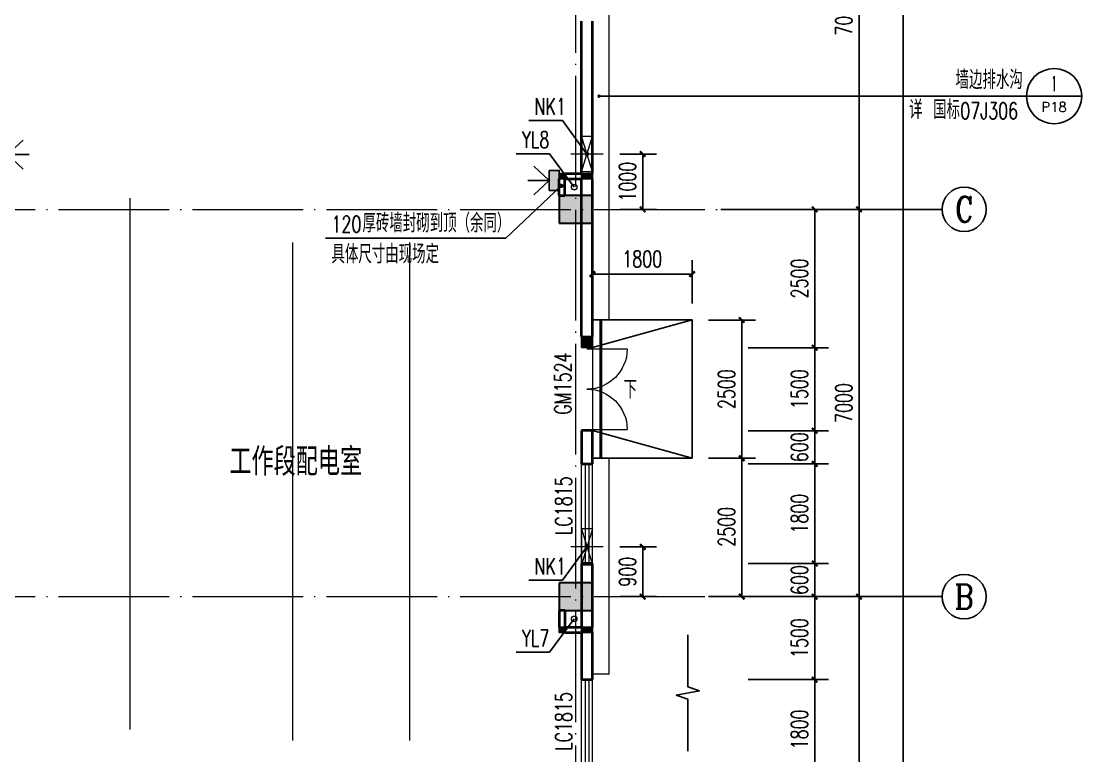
# Model space of a CAD drawing. Extents: x 238398 to 585159, y -66832 to 191977.
# Drawn here: x 403487 to 422654, y 51720 to 64996 of the extents above; entities that cross this region are included whole.
import ezdxf
from ezdxf.enums import TextEntityAlignment as Align

# ---------------------------------------------------------------- set-up
doc = ezdxf.new("R2010")
doc.units = 0
doc.header["$LTSCALE"] = 1000
doc.header["$MEASUREMENT"] = 0
doc.linetypes.add('DASH', pattern=[0.35, 0.25, -0.1])
doc.linetypes.add('DOTE', pattern=[2.42, 2, -0.2, 0.02, -0.2])
doc.layers.get('0').update_dxf_attribs({"color": 8})
doc.layers.get('Defpoints').update_dxf_attribs({"color": 8})
for name, color, linetype in [('-人员定位', 6, 'Continuous'), ('AXIS', 8, 'Continuous'), ('AXIS_TEXT', 8, 'Continuous'), ('DIM_IDEN', 8, 'Continuous'), ('DIM_LEAD', 8, 'Continuous'), ('DIM_SYMB', 8, 'Continuous'), ('GZZ', 8, 'Continuous'), ('PUB_DIM', 8, 'Continuous'), ('S_STAIR', 8, 'Continuous'), ('WINDOW_TEXT', 8, 'Continuous')]:
    doc.layers.add(name, color=color, linetype=linetype)
for name, color, linetype, lineweight in [('COLUMN', 8, 'Continuous', 30), ('DOTE', 8, 'DOTE', 13), ('PUB_HATCH', 8, 'Continuous', 5), ('PUB_TEXT', 8, 'Continuous', 20), ('WALL', 8, 'Continuous', 40), ('WINDOW', 8, 'Continuous', 18), ('暖通', 8, 'Continuous', 18), ('水', 8, 'Continuous', 18), ('设备层', 8, 'Continuous', 5)]:
    doc.layers.add(name, color=color, linetype=linetype, lineweight=lineweight)
doc.styles.add('_TCH_AXIS', font='complex.shx', dxfattribs={"bigfont": 'gbcbig.shx'})
doc.styles.add('_TCH_DIM', font='SIMPLEX', dxfattribs={"bigfont": 'GBCBIG'})
doc.styles.add('_TCH_DIM_T3', font='SIMPLEX', dxfattribs={"width": 0.705882, "bigfont": 'GBCBIG'})
doc.styles.add('_TCH_LABEL', font='geditxt.shx', dxfattribs={"bigfont": 'hztxt1.shx'})
doc.styles.add('_TCH_WINDOW', font='geditxt.shx', dxfattribs={"bigfont": 'hztxt1.shx'})
doc.styles.add('COMPLEX', font='geditxt.shx')
doc.styles.add('HZTXT', font='geditxt.shx', dxfattribs={"width": 0.8, "bigfont": 'hztxt1.shx'})
doc.dimstyles.new('_TCH_ARCH&&100', dxfattribs={"dimtxt": 297.5, "dimasz": 100, "dimexe": 250, "dimexo": 300, "dimgap": 126.25, "dimtad": 1, "dimdec": 0, "dimzin": 0, "dimdsep": 46, "dimtxsty": '_TCH_DIM_T3', "dimblk": 'ARCHTICK', "dimcen": 0.09, "dimazin": 2, "dimtfac": 1, "dimtdec": 0, "dimtix": 1, "dimtmove": 2, "dimatfit": 3, "dimfxl": 0, "dimtolj": 1, "dimtzin": 0, "dimarcsym": 0})

# ---------------------------------------------------------------- blocks, each defined once
blk = doc.blocks.new('_AXISO')
blk.add_circle((0, 0), 0.5)
at = {"layer": 'AXIS_TEXT', "style": 'COMPLEX', "width": 1.041667}
blk.add_attdef('A', text='', height=0.56, dxfattribs=at).set_placement((-0.25, -0.28), (0.25, -0.28), align=Align.FIT)
blk = doc.blocks.new('_ArchTick')
at = {"color": 0, "linetype": 'ByBlock', "const_width": 0.4}
blk.add_lwpolyline([(-0.5, -0.5), (0.5, 0.5)], dxfattribs=at)
blk = doc.blocks.new('*D536')
at = {"layer": 'AXIS', "color": 0, "lineweight": -2}
for p, q in [((416428, 91096), (419678, 91096)), ((419428, 47596), (419428, 91096)), ((416428, 47596), (419678, 47596))]:
    blk.add_line(p, q, dxfattribs=at)
at = {"layer": 'Defpoints', "color": 0}
for p in [(416128, 91096), (419428, 91096), (416128, 47596)]:
    blk.add_point(p, dxfattribs=at)
at = {"layer": 'AXIS', "color": 0, "lineweight": -2, "xscale": 100, "yscale": 100, "zscale": 100}
for p, rotation in [((419428, 91096), 90), ((419428, 47596), 270)]:
    blk.add_blockref('_ArchTick', p, dxfattribs=dict(at, rotation=rotation))
at = {"layer": 'AXIS', "color": 0, "insert": (419153, 69346), "char_height": 297.5, "attachment_point": 5, "rotation": 90, "style": '_TCH_DIM_T3'}
blk.add_mtext('\\A1;43500', dxfattribs=at)
blk = doc.blocks.new('*D537')
at = {"layer": 'AXIS', "color": 0, "lineweight": -2}
for p, q in [((416428, 54596), (418878, 54596)), ((418628, 47596), (418628, 54596)), ((416428, 47596), (418878, 47596))]:
    blk.add_line(p, q, dxfattribs=at)
at = {"layer": 'Defpoints', "color": 0}
for p in [(416128, 54596), (418628, 54596), (416128, 47596)]:
    blk.add_point(p, dxfattribs=at)
at = {"layer": 'AXIS', "color": 0, "lineweight": -2, "xscale": 100, "yscale": 100, "zscale": 100}
for p, rotation in [((418628, 54596), 90), ((418628, 47596), 270)]:
    blk.add_blockref('_ArchTick', p, dxfattribs=dict(at, rotation=rotation))
at = {"layer": 'AXIS', "color": 0, "insert": (418353, 51096), "char_height": 297.5, "attachment_point": 5, "rotation": 90, "style": '_TCH_DIM_T3'}
blk.add_mtext('\\A1;7000', dxfattribs=at)
blk = doc.blocks.new('*D538')
at = {"layer": 'AXIS', "color": 0, "lineweight": -2}
for p, q in [((416428, 61596), (418878, 61596)), ((418628, 54596), (418628, 61596)), ((416428, 54596), (418878, 54596))]:
    blk.add_line(p, q, dxfattribs=at)
at = {"layer": 'Defpoints', "color": 0}
for p in [(416128, 61596), (418628, 61596), (416128, 54596)]:
    blk.add_point(p, dxfattribs=at)
at = {"layer": 'AXIS', "color": 0, "lineweight": -2, "xscale": 100, "yscale": 100, "zscale": 100}
for p, rotation in [((418628, 61596), 90), ((418628, 54596), 270)]:
    blk.add_blockref('_ArchTick', p, dxfattribs=dict(at, rotation=rotation))
at = {"layer": 'AXIS', "color": 0, "insert": (418353, 58096), "char_height": 297.5, "attachment_point": 5, "rotation": 90, "style": '_TCH_DIM_T3'}
blk.add_mtext('\\A1;7000', dxfattribs=at)
blk = doc.blocks.new('*D539')
at = {"layer": 'AXIS', "color": 0, "lineweight": -2}
for p, q in [((416428, 68596), (418878, 68596)), ((418628, 61596), (418628, 68596)), ((416428, 61596), (418878, 61596))]:
    blk.add_line(p, q, dxfattribs=at)
at = {"layer": 'Defpoints', "color": 0}
for p in [(416128, 68596), (418628, 68596), (416128, 61596)]:
    blk.add_point(p, dxfattribs=at)
at = {"layer": 'AXIS', "color": 0, "lineweight": -2, "xscale": 100, "yscale": 100, "zscale": 100}
for p, rotation in [((418628, 68596), 90), ((418628, 61596), 270)]:
    blk.add_blockref('_ArchTick', p, dxfattribs=dict(at, rotation=rotation))
at = {"layer": 'AXIS', "color": 0, "insert": (418353, 65096), "char_height": 297.5, "attachment_point": 5, "rotation": 90, "style": '_TCH_DIM_T3'}
blk.add_mtext('\\A1;7000', dxfattribs=at)
blk = doc.blocks.new('3asdfsadfdas')
at = {"layer": '设备层'}
for p, q in [((362521, 134442), (362521, 134642)), ((363121, 134642), (363121, 134442)), ((364621, 134442), (364621, 134642)), ((365221, 134642), (365221, 134442)), ((368821, 134442), (368821, 134642)), ((369421, 134642), (369421, 134442)), ((370921, 134442), (370921, 134642)), ((371521, 134642), (371521, 134442)), ((362521, 131242), (362521, 132042)), ((363121, 132042), (363121, 131242)), ((364621, 131242), (364621, 132042)), ((365221, 132042), (365221, 131242)), ((368821, 131242), (368821, 132042)), ((369421, 132042), (369421, 131242)), ((370921, 131242), (370921, 132042)), ((371521, 132042), (371521, 131242)), ((362521, 130642), (362521, 131442)), ((362521, 131442), (363121, 131442)), ((364621, 130642), (364621, 131442)), ((364621, 131442), (365221, 131442)), ((368821, 130642), (368821, 131442)), ((368821, 131442), (369421, 131442)), ((370921, 130642), (370921, 131442)), ((370921, 131442), (371521, 131442)), ((370921, 129842), (370921, 130642)), ((370921, 130642), (371521, 130642)), ((370921, 129042), (370921, 129842)), ((370921, 129842), (371521, 129842)), ((370729, 126642), (370529, 126642)), ((371329, 126642), (370729, 126642)), ((370729, 126642), (371329, 126642)), ((370729, 126642), (371329, 126642)), ((370729, 126642), (371329, 126642)), ((370721, 125842), (370521, 125842)), ((370521, 125842), (370521, 125042)), ((370529, 125842), (370729, 125842)), ((370729, 125842), (370529, 125842)), ((371321, 125842), (370721, 125842)), ((370721, 125842), (371321, 125842)), ((370721, 125842), (371321, 125842)), ((370721, 125842), (371321, 125842)), ((371329, 125842), (370729, 125842)), ((370729, 125842), (371329, 125842)), ((371329, 125842), (370729, 125842)), ((371329, 125842), (370729, 125842)), ((370729, 125842), (371329, 125842)), ((371329, 125842), (370729, 125842)), ((370729, 125842), (371329, 125842)), ((370729, 125842), (371329, 125842)), ((370729, 125842), (371329, 125842)), ((370521, 125042), (370721, 125042)), ((370721, 125042), (370521, 125042)), ((370529, 125042), (371329, 125042)), ((371321, 125042), (370721, 125042)), ((370721, 125042), (371321, 125042)), ((371321, 125042), (370721, 125042)), ((371321, 125042), (370721, 125042)), ((370721, 125042), (371321, 125042)), ((371321, 125042), (370721, 125042)), ((370721, 125042), (371321, 125042)), ((370721, 125042), (371321, 125042)), ((370721, 125042), (371321, 125042)), ((371329, 125042), (370729, 125042)), ((370729, 125042), (371329, 125042)), ((371329, 125042), (370729, 125042)), ((370729, 125042), (371329, 125042)), ((371329, 125042), (370729, 125042)), ((371329, 125042), (370729, 125042)), ((370729, 125042), (371329, 125042))]:
    blk.add_line(p, q, dxfattribs=at)
at = {"layer": '设备层', "linetype": 'DASH', "const_width": 0.001}
for points in [[(373921, 137544), (358094, 137544)], [(361321, 136744), (358094, 136744)], [(361321, 136747), (361321, 125544)], [(363421, 136644), (362221, 136644)], [(362221, 136644), (362221, 126444)], [(363421, 136644), (363421, 126444)], [(365521, 136644), (364321, 136644)], [(364321, 136644), (364321, 126444)], [(365521, 136644), (365521, 126444)], [(369521, 136644), (366421, 136644)], [(366421, 136644), (366421, 126444)], [(369521, 136244), (369521, 136644), (369521, 126444)], [(371721, 136644), (370421, 136644)], [(370421, 136244), (370421, 136644), (370421, 123544)], [(371721, 136244), (371721, 136644), (371721, 123544)], [(373921, 136644), (372621, 136644)], [(372621, 136244), (372621, 136644), (372621, 123544)], [(363421, 126444), (362221, 126444)], [(365521, 126444), (364321, 126444)], [(369521, 126444), (366421, 126444)], [(369521, 125544), (361321, 125544)], [(369521, 125544), (369521, 122642)], [(371721, 123544), (370421, 123544)], [(371321, 122644), (369511, 122644)]]:
    blk.add_lwpolyline(points, dxfattribs=at)
at = {"layer": '设备层', "const_width": 0.001}
for points in [[(362521, 136242), (363121, 136242), (363121, 135442), (362521, 135442)], [(364621, 136242), (365221, 136242), (365221, 135442), (364621, 135442)], [(370921, 136242), (371521, 136242), (371521, 135442), (370921, 135442)], [(362521, 135442), (363121, 135442), (363121, 134642), (362521, 134642)], [(364621, 135442), (365221, 135442), (365221, 134642), (364621, 134642)], [(366721, 135442), (367321, 135442), (367321, 134642), (366721, 134642)], [(368821, 135442), (369421, 135442), (369421, 134642), (368821, 134642)], [(370921, 135442), (371521, 135442), (371521, 134642), (370921, 134642)], [(362521, 134642), (363121, 134642), (363121, 133842), (362521, 133842)], [(364621, 134642), (365221, 134642), (365221, 133842), (364621, 133842)], [(366721, 134642), (367321, 134642), (367321, 133842), (366721, 133842)], [(368821, 134642), (369421, 134642), (369421, 133842), (368821, 133842)], [(370921, 134642), (371521, 134642), (371521, 133842), (370921, 133842)], [(362521, 133842), (363121, 133842), (363121, 133042), (362521, 133042)], [(364621, 133842), (365221, 133842), (365221, 133042), (364621, 133042)], [(366721, 133842), (367321, 133842), (367321, 133042), (366721, 133042)], [(368821, 133842), (369421, 133842), (369421, 133042), (368821, 133042)], [(370921, 133842), (371521, 133842), (371521, 133042), (370921, 133042)], [(362521, 133042), (363121, 133042), (363121, 132242), (362521, 132242)], [(364621, 133042), (365221, 133042), (365221, 132242), (364621, 132242)], [(366721, 133042), (367321, 133042), (367321, 132242), (366721, 132242)], [(368821, 133042), (369421, 133042), (369421, 132242), (368821, 132242)], [(370921, 133042), (371521, 133042), (371521, 132242), (370921, 132242)], [(362521, 132242), (363121, 132242), (363121, 131442), (362521, 131442)], [(364621, 132242), (365221, 132242), (365221, 131442), (364621, 131442)], [(366721, 132242), (367321, 132242), (367321, 131442), (366721, 131442)], [(368821, 132242), (369421, 132242), (369421, 131442), (368821, 131442)], [(370921, 132242), (371521, 132242), (371521, 131442), (370921, 131442)], [(362521, 131442), (363121, 131442), (363121, 130642), (362521, 130642)], [(364621, 131442), (365221, 131442), (365221, 130642), (364621, 130642)], [(366721, 131442), (367321, 131442), (367321, 130642), (366721, 130642)], [(368821, 131442), (369421, 131442), (369421, 130642), (368821, 130642)], [(370921, 131442), (371521, 131442), (371521, 130642), (370921, 130642)], [(362521, 130642), (363121, 130642), (363121, 129842), (362521, 129842)], [(364621, 130642), (365221, 130642), (365221, 129842), (364621, 129842)], [(366721, 130642), (367321, 130642), (367321, 129842), (366721, 129842)], [(368821, 130642), (369421, 130642), (369421, 129842), (368821, 129842)], [(370921, 130642), (371521, 130642), (371521, 129842), (370921, 129842)], [(362521, 129842), (363121, 129842), (363121, 129042), (362521, 129042)], [(364621, 129842), (365221, 129842), (365221, 129042), (364621, 129042)], [(370921, 129842), (371521, 129842), (371521, 129042), (370921, 129042)], [(362521, 129042), (363121, 129042), (363121, 128242), (362521, 128242)], [(364621, 129042), (365221, 129042), (365221, 128242), (364621, 128242)], [(370921, 129042), (371521, 129042), (371521, 128242), (370921, 128242)], [(362521, 128242), (363121, 128242), (363121, 127442), (362521, 127442)], [(364621, 128242), (365221, 128242), (365221, 127442), (364621, 127442)], [(370921, 128242), (371521, 128242), (371521, 127442), (370921, 127442)], [(362521, 127442), (363121, 127442), (363121, 126642), (362521, 126642)], [(364621, 127442), (365221, 127442), (365221, 126642), (364621, 126642)], [(370921, 127442), (371521, 127442), (371521, 126642), (370921, 126642)], [(370521, 126642), (371521, 126642), (371521, 125842), (370521, 125842)], [(370521, 125842), (371521, 125842), (371521, 125042), (370521, 125042)]]:
    blk.add_lwpolyline(points, close=True, dxfattribs=at)
for points in [[(363121, 136244), (363121, 126642)], [(365221, 136244), (365221, 126642)], [(371521, 136244), (371521, 125042)], [(367321, 135444), (367321, 129842)], [(369421, 135444), (369421, 129842)]]:
    blk.add_lwpolyline(points, dxfattribs=at)
blk = doc.blocks.new('43asdfasdfas')
at = {"layer": '设备层'}
for p, q in [((251387, 177025), (251387, 186625)), ((254326, 176825), (254326, 185825)), ((256443, 176825), (256443, 185825))]:
    blk.add_line(p, q, dxfattribs=at)
at = {"layer": '设备层', "linetype": 'DASH', "const_width": 0.001}
for points in [[(249543, 192074), (249543, 187724)], [(251793, 192082), (251793, 187724)], [(261467, 178024), (258993, 178024), (258993, 191889), (261467, 191889)], [(250643, 189575), (250443, 189575)], [(250443, 189575), (250443, 189275)], [(252693, 189575), (252693, 189275)], [(253593, 189575), (252693, 189575)], [(257193, 189575), (258093, 189575)], [(258093, 189575), (258093, 189275)], [(250643, 189275), (250443, 189275)], [(253593, 189275), (252693, 189275)], [(257193, 189275), (258093, 189275)], [(250643, 188775), (250443, 188775)], [(250443, 188775), (250443, 188475)], [(252693, 188775), (252693, 188475)], [(253593, 188775), (252693, 188775)], [(257193, 188775), (258093, 188775)], [(258093, 188775), (258093, 188475)], [(250643, 188475), (250443, 188475)], [(253593, 188475), (252693, 188475)], [(257193, 188475), (258093, 188475)], [(250643, 187975), (250443, 187975)], [(250443, 187975), (250443, 187724)], [(252693, 187975), (252693, 187724)], [(253593, 187975), (252693, 187975)], [(257193, 187975), (258093, 187975)], [(258093, 187975), (258093, 187724)], [(250443, 187724), (251793, 187724)], [(250443, 187724), (251793, 187724)], [(252693, 187724), (258093, 187724)], [(252693, 187724), (258093, 187724)], [(248311, 186824), (249543, 186824), (249543, 173724)], [(251793, 186824), (251793, 174024)], [(252693, 186824), (258093, 186824)], [(258093, 186824), (258093, 186475)], [(257193, 186475), (258093, 186475)], [(257193, 185975), (258093, 185975)], [(258093, 185975), (258093, 185675)], [(257193, 185675), (258093, 185675)], [(257193, 185175), (258093, 185175)], [(258093, 185175), (258093, 184875)], [(257193, 184875), (258093, 184875)], [(257193, 184375), (258093, 184375)], [(258093, 184375), (258093, 184075)], [(257193, 184075), (258093, 184075)], [(257193, 183575), (258093, 183575)], [(258093, 183575), (258093, 183275)], [(257193, 183275), (258093, 183275)], [(257193, 182775), (258093, 182775)], [(258093, 182775), (258093, 182475)], [(257193, 182475), (258093, 182475)], [(257193, 181975), (258093, 181975)], [(258093, 181975), (258093, 181675)], [(257193, 181675), (258093, 181675)], [(257193, 181175), (258093, 181175)], [(258093, 181175), (258093, 180875)], [(257193, 180875), (258093, 180875)], [(257193, 180375), (258093, 180375)], [(258093, 180375), (258093, 180075)], [(257193, 180075), (258093, 180075)], [(257193, 179574), (258093, 179574)], [(258093, 179574), (258093, 179274)], [(257193, 179274), (258093, 179274)], [(257193, 178775), (258093, 178775)], [(258093, 178775), (258093, 178475)], [(257193, 178475), (258093, 178475)], [(257193, 177975), (258093, 177975)], [(258093, 177975), (258093, 177675)], [(257193, 177675), (258093, 177675)], [(250443, 177175), (250443, 174024)], [(258993, 172824), (258993, 177124), (261467, 177124)], [(252693, 176975), (252693, 174024)], [(257193, 176975), (258093, 176975)], [(258093, 176975), (258093, 174024)]]:
    blk.add_lwpolyline(points, dxfattribs=at)
at = {"layer": '设备层', "const_width": 0.001}
for points in [[(250643, 189425), (251443, 189425), (251443, 190225), (250643, 190225), (250643, 189425)], [(253593, 189425), (254393, 189425), (254393, 190225), (253593, 190225), (253593, 189425)], [(256393, 189425), (257193, 189425), (257193, 190225), (256393, 190225), (256393, 189425)], [(250643, 188625), (251443, 188625), (251443, 189425), (250643, 189425), (250643, 188625)], [(253593, 188625), (254393, 188625), (254393, 189425), (253593, 189425), (253593, 188625)], [(256393, 188625), (257193, 188625), (257193, 189425), (256393, 189425), (256393, 188625)], [(250643, 187825), (251443, 187825), (251443, 188625), (250643, 188625), (250643, 187825)], [(253593, 187825), (254393, 187825), (254393, 188625), (253593, 188625), (253593, 187825)], [(256393, 187825), (257193, 187825), (257193, 188625), (256393, 188625), (256393, 187825)], [(249543, 186824), (249543, 186174)], [(250443, 186824), (251793, 186824)], [(250443, 186824), (250443, 186475)], [(252693, 186824), (252693, 186475)], [(251443, 185825), (250643, 185825), (250643, 186625), (251443, 186625), (251443, 185825)], [(254393, 185825), (253593, 185825), (253593, 186625), (254393, 186625), (254393, 185825)], [(257193, 185825), (256393, 185825), (256393, 186625), (257193, 186625), (257193, 185825)], [(250643, 186475), (250443, 186475)], [(253593, 186475), (252693, 186475)], [(250443, 185975), (250443, 185675)], [(250643, 185975), (250443, 185975)], [(252693, 185975), (252693, 185675)], [(253593, 185975), (252693, 185975)], [(251443, 185025), (250643, 185025), (250643, 185825), (251443, 185825), (251443, 185025)], [(254393, 185025), (253593, 185025), (253593, 185825), (254393, 185825), (254393, 185025)], [(257193, 185025), (256393, 185025), (256393, 185825), (257193, 185825), (257193, 185025)], [(250643, 185675), (250443, 185675)], [(253593, 185675), (252693, 185675)], [(250443, 185175), (250443, 184875)], [(250643, 185175), (250443, 185175)], [(252693, 185175), (252693, 184875)], [(253593, 185175), (252693, 185175)], [(251443, 184225), (250643, 184225), (250643, 185025), (251443, 185025), (251443, 184225)], [(251443, 184225), (250643, 184225), (250643, 185025), (251443, 185025), (251443, 184225)], [(254393, 184225), (253593, 184225), (253593, 185025), (254393, 185025), (254393, 184225)], [(257193, 184225), (256393, 184225), (256393, 185025), (257193, 185025), (257193, 184225)], [(250643, 184875), (250443, 184875)], [(253593, 184875), (252693, 184875)], [(250443, 184375), (250443, 184075)], [(250643, 184375), (250443, 184375)], [(251443, 183425), (250643, 183425), (250643, 184225), (251443, 184225), (251443, 183425)], [(252693, 184375), (252693, 184075)], [(253593, 184375), (252693, 184375)], [(254393, 183425), (253593, 183425), (253593, 184225), (254393, 184225), (254393, 183425)], [(257193, 183425), (256393, 183425), (256393, 184225), (257193, 184225), (257193, 183425)], [(250643, 184075), (250443, 184075)], [(253593, 184075), (252693, 184075)], [(250443, 183575), (250443, 183275)], [(250643, 183575), (250443, 183575)], [(252693, 183575), (252693, 183275)], [(253593, 183575), (252693, 183575)], [(250643, 183275), (250443, 183275)], [(251443, 182625), (250643, 182625), (250643, 183425), (251443, 183425), (251443, 182625)], [(253593, 183275), (252693, 183275)], [(254393, 182625), (253593, 182625), (253593, 183425), (254393, 183425), (254393, 182625)], [(257193, 182625), (256393, 182625), (256393, 183425), (257193, 183425), (257193, 182625)], [(250443, 182775), (250443, 182475)], [(250643, 182775), (250443, 182775)], [(252693, 182775), (252693, 182475)], [(253593, 182775), (252693, 182775)], [(250643, 182475), (250443, 182475)], [(251443, 181825), (250643, 181825), (250643, 182625), (251443, 182625), (251443, 181825)], [(253593, 182475), (252693, 182475)], [(254393, 181825), (253593, 181825), (253593, 182625), (254393, 182625), (254393, 181825)], [(254393, 182625), (256393, 182625)], [(257193, 181825), (256393, 181825), (256393, 182625), (257193, 182625), (257193, 181825)], [(250443, 181975), (250443, 181675)], [(250643, 181975), (250443, 181975)], [(252693, 181975), (252693, 181675)], [(253593, 181975), (252693, 181975)], [(251443, 181025), (250643, 181025), (250643, 181825), (251443, 181825), (251443, 181025)], [(254393, 181025), (253593, 181025), (253593, 181825), (254393, 181825), (254393, 181025)], [(254393, 181825), (256393, 181825)], [(257193, 181025), (256393, 181025), (256393, 181825), (257193, 181825), (257193, 181025)], [(250643, 181675), (250443, 181675)], [(253593, 181675), (252693, 181675)], [(250443, 181175), (250443, 180875)], [(250643, 181175), (250443, 181175)], [(252693, 181175), (252693, 180875)], [(253593, 181175), (252693, 181175)], [(251443, 180225), (250643, 180225), (250643, 181025), (251443, 181025), (251443, 180225)], [(254393, 180225), (253593, 180225), (253593, 181025), (254393, 181025), (254393, 180225)], [(257193, 180225), (256393, 180225), (256393, 181025), (257193, 181025), (257193, 180225)], [(250643, 180875), (250443, 180875)], [(253593, 180875), (252693, 180875)], [(250443, 180375), (250443, 180075)], [(250643, 180375), (250443, 180375)], [(252693, 180375), (252693, 180075)], [(253593, 180375), (252693, 180375)], [(251443, 179425), (250643, 179425), (250643, 180225), (251443, 180225), (251443, 179425)], [(254393, 179425), (253593, 179425), (253593, 180225), (254393, 180225), (254393, 179425)], [(257193, 179425), (256393, 179425), (256393, 180225), (257193, 180225), (257193, 179425)], [(250643, 180075), (250443, 180075)], [(253593, 180075), (252693, 180075)], [(250443, 179574), (250443, 179274)], [(250643, 179574), (250443, 179574)], [(251443, 178625), (250643, 178625), (250643, 179425), (251443, 179425), (251443, 178625)], [(252693, 179574), (252693, 179274)], [(253593, 179574), (252693, 179574)], [(254393, 178625), (253593, 178625), (253593, 179425), (254393, 179425), (254393, 178625)], [(257193, 178625), (256393, 178625), (256393, 179425), (257193, 179425), (257193, 178625)], [(250643, 179274), (250443, 179274)], [(253593, 179274), (252693, 179274)], [(250443, 178775), (250443, 178475)], [(250643, 178775), (250443, 178775)], [(252693, 178775), (252693, 178475)], [(253593, 178775), (252693, 178775)], [(250643, 178475), (250443, 178475)], [(251443, 177825), (250643, 177825), (250643, 178625), (251443, 178625), (251443, 177825)], [(253593, 178475), (252693, 178475)], [(254393, 177825), (253593, 177825), (253593, 178625), (254393, 178625), (254393, 177825)], [(257193, 177825), (256393, 177825), (256393, 178625), (257193, 178625), (257193, 177825)], [(250443, 177975), (250443, 177675)], [(250643, 177975), (250443, 177975)], [(252693, 177975), (252693, 177675)], [(253593, 177975), (252693, 177975)], [(251443, 177025), (250643, 177025), (250643, 177825), (251443, 177825), (251443, 177025)], [(254393, 176825), (253593, 176825), (253593, 177825), (254393, 177825), (254393, 176825)], [(257193, 176825), (256393, 176825), (256393, 177825), (257193, 177825), (257193, 176825)], [(250643, 177675), (250443, 177675)], [(253593, 177675), (252693, 177675)], [(250643, 177175), (250443, 177175)], [(253593, 176975), (252693, 176975)]]:
    blk.add_lwpolyline(points, dxfattribs=at)
for points in [[(252743, 174625), (252743, 176825), (254393, 176825), (254393, 174625)], [(256393, 174625), (256393, 176825), (258043, 176825), (258043, 174625)]]:
    blk.add_lwpolyline(points, close=True, dxfattribs=at)
blk = doc.blocks.new('*D651')
at = {"layer": 'Defpoints', "color": 0}
for p in [(468981, 55495), (469697, 55495), (468981, 54595)]:
    blk.add_point(p, dxfattribs=at)
at = {"layer": 'PUB_DIM', "color": 0, "lineweight": -2}
for p, q in [((469281, 55495), (469947, 55495)), ((469697, 54595), (469697, 55495)), ((469281, 54595), (469947, 54595))]:
    blk.add_line(p, q, dxfattribs=at)
at = {"layer": 'PUB_DIM', "color": 0, "lineweight": -2, "xscale": 100, "yscale": 100, "zscale": 100}
for p, rotation in [((469697, 55495), 90), ((469697, 54595), 270)]:
    blk.add_blockref('_ArchTick', p, dxfattribs=dict(at, rotation=rotation))
at = {"layer": 'PUB_DIM', "color": 0, "insert": (469422, 55045), "char_height": 297.5, "attachment_point": 5, "rotation": 90, "style": '_TCH_DIM_T3'}
blk.add_mtext('\\A1;900', dxfattribs=at)
blk = doc.blocks.new('*D652')
at = {"layer": 'Defpoints', "color": 0}
for p in [(468981, 62595), (469697, 62595), (468981, 61595)]:
    blk.add_point(p, dxfattribs=at)
at = {"layer": 'PUB_DIM', "color": 0, "lineweight": -2}
for p, q in [((469281, 62595), (469947, 62595)), ((469697, 61595), (469697, 62595)), ((469281, 61595), (469947, 61595))]:
    blk.add_line(p, q, dxfattribs=at)
at = {"layer": 'PUB_DIM', "color": 0, "lineweight": -2, "xscale": 100, "yscale": 100, "zscale": 100}
for p, rotation in [((469697, 62595), 90), ((469697, 61595), 270)]:
    blk.add_blockref('_ArchTick', p, dxfattribs=dict(at, rotation=rotation))
at = {"layer": 'PUB_DIM', "color": 0, "insert": (469422, 62095), "char_height": 297.5, "attachment_point": 5, "rotation": 90, "style": '_TCH_DIM_T3'}
blk.add_mtext('\\A1;1000', dxfattribs=at)
blk = doc.blocks.new('*D151')
at = {"layer": 'Defpoints', "color": 0}
for p in [(415610, 59596), (416509, 59596), (415610, 57096)]:
    blk.add_point(p, dxfattribs=at)
at = {"layer": 'PUB_DIM', "color": 0, "lineweight": -2}
for p, q in [((415910, 59596), (416759, 59596)), ((416509, 57096), (416509, 59596)), ((415910, 57096), (416759, 57096))]:
    blk.add_line(p, q, dxfattribs=at)
at = {"layer": 'PUB_DIM', "color": 0, "lineweight": -2, "xscale": 100, "yscale": 100, "zscale": 100}
for p, rotation in [((416509, 59596), 90), ((416509, 57096), 270)]:
    blk.add_blockref('_ArchTick', p, dxfattribs=dict(at, rotation=rotation))
at = {"layer": 'PUB_DIM', "color": 0, "insert": (416234, 58346), "char_height": 297.5, "attachment_point": 5, "rotation": 90, "style": '_TCH_DIM_T3'}
blk.add_mtext('\\A1;2500', dxfattribs=at)
blk = doc.blocks.new('*D152')
at = {"layer": 'Defpoints', "color": 0}
for p in [(415610, 57096), (416509, 57096), (415610, 54596)]:
    blk.add_point(p, dxfattribs=at)
at = {"layer": 'PUB_DIM', "color": 0, "lineweight": -2}
for p, q in [((415910, 57096), (416759, 57096)), ((416509, 54596), (416509, 57096)), ((415910, 54596), (416759, 54596))]:
    blk.add_line(p, q, dxfattribs=at)
at = {"layer": 'PUB_DIM', "color": 0, "lineweight": -2, "xscale": 100, "yscale": 100, "zscale": 100}
for p, rotation in [((416509, 57096), 90), ((416509, 54596), 270)]:
    blk.add_blockref('_ArchTick', p, dxfattribs=dict(at, rotation=rotation))
at = {"layer": 'PUB_DIM', "color": 0, "insert": (416234, 55858), "char_height": 297.5, "attachment_point": 5, "rotation": 90, "style": '_TCH_DIM_T3'}
blk.add_mtext('\\A1;2500', dxfattribs=at)
blk = doc.blocks.new('*D156')
at = {"layer": 'Defpoints', "color": 0}
for p in [(415610, 60425), (413810, 59596), (415610, 59596)]:
    blk.add_point(p, dxfattribs=at)
at = {"layer": 'PUB_DIM', "color": 0, "lineweight": -2}
for p, q in [((413810, 59896), (413810, 60675)), ((415610, 59896), (415610, 60675)), ((413810, 60425), (415610, 60425))]:
    blk.add_line(p, q, dxfattribs=at)
at = {"layer": 'PUB_DIM', "color": 0, "lineweight": -2, "xscale": 100, "yscale": 100, "zscale": 100, "rotation": 180}
blk.add_blockref('_ArchTick', (413810, 60425), dxfattribs=at)
at = {"layer": 'PUB_DIM', "color": 0, "lineweight": -2, "xscale": 100, "yscale": 100, "zscale": 100}
blk.add_blockref('_ArchTick', (415610, 60425), dxfattribs=at)
at = {"layer": 'PUB_DIM', "color": 0, "insert": (414710, 60700), "char_height": 297.5, "attachment_point": 5, "style": '_TCH_DIM_T3'}
blk.add_mtext('\\A1;1800', dxfattribs=at)
blk = doc.blocks.new('*D407')
at = {"layer": 'Defpoints', "color": 0}
for p in [(416325, 53096), (417828, 53096), (416325, 51296)]:
    blk.add_point(p, dxfattribs=at)
at = {"layer": 'PUB_DIM', "color": 0, "lineweight": -2}
for p, q in [((416625, 53096), (418078, 53096)), ((417828, 51296), (417828, 53096)), ((416625, 51296), (418078, 51296))]:
    blk.add_line(p, q, dxfattribs=at)
at = {"layer": 'PUB_DIM', "color": 0, "lineweight": -2, "xscale": 100, "yscale": 100, "zscale": 100}
for p, rotation in [((417828, 53096), 90), ((417828, 51296), 270)]:
    blk.add_blockref('_ArchTick', p, dxfattribs=dict(at, rotation=rotation))
at = {"layer": 'PUB_DIM', "color": 0, "insert": (417553, 52196), "char_height": 297.5, "attachment_point": 5, "rotation": 90, "style": '_TCH_DIM_T3'}
blk.add_mtext('\\A1;1800', dxfattribs=at)
blk = doc.blocks.new('*D408')
at = {"layer": 'Defpoints', "color": 0}
for p in [(416325, 54596), (417828, 54596), (416325, 53096)]:
    blk.add_point(p, dxfattribs=at)
at = {"layer": 'PUB_DIM', "color": 0, "lineweight": -2}
for p, q in [((416625, 54596), (418078, 54596)), ((417828, 53096), (417828, 54596)), ((416625, 53096), (418078, 53096))]:
    blk.add_line(p, q, dxfattribs=at)
at = {"layer": 'PUB_DIM', "color": 0, "lineweight": -2, "xscale": 100, "yscale": 100, "zscale": 100}
for p, rotation in [((417828, 54596), 90), ((417828, 53096), 270)]:
    blk.add_blockref('_ArchTick', p, dxfattribs=dict(at, rotation=rotation))
at = {"layer": 'PUB_DIM', "color": 0, "insert": (417553, 53846), "char_height": 297.5, "attachment_point": 5, "rotation": 90, "style": '_TCH_DIM_T3'}
blk.add_mtext('\\A1;1500', dxfattribs=at)
blk = doc.blocks.new('*D409')
at = {"layer": 'Defpoints', "color": 0}
for p in [(416325, 55196), (417828, 55196), (416325, 54596)]:
    blk.add_point(p, dxfattribs=at)
at = {"layer": 'PUB_DIM', "color": 0, "lineweight": -2}
for p, q in [((417828, 55196), (417828, 55296)), ((416625, 55196), (418078, 55196)), ((417828, 54596), (417828, 55196)), ((416625, 54596), (418078, 54596)), ((417828, 54596), (417828, 54496))]:
    blk.add_line(p, q, dxfattribs=at)
at = {"layer": 'PUB_DIM', "color": 0, "lineweight": -2, "xscale": 100, "yscale": 100, "zscale": 100}
for p, rotation in [((417828, 55196), 270), ((417828, 54596), 90)]:
    blk.add_blockref('_ArchTick', p, dxfattribs=dict(at, rotation=rotation))
at = {"layer": 'PUB_DIM', "color": 0, "insert": (417553, 54896), "char_height": 297.5, "attachment_point": 5, "rotation": 90, "style": '_TCH_DIM_T3'}
blk.add_mtext('\\A1;600', dxfattribs=at)
blk = doc.blocks.new('*D410')
at = {"layer": 'Defpoints', "color": 0}
for p in [(416325, 56996), (417828, 56996), (416325, 55196)]:
    blk.add_point(p, dxfattribs=at)
at = {"layer": 'PUB_DIM', "color": 0, "lineweight": -2}
for p, q in [((416625, 56996), (418078, 56996)), ((417828, 55196), (417828, 56996)), ((416625, 55196), (418078, 55196))]:
    blk.add_line(p, q, dxfattribs=at)
at = {"layer": 'PUB_DIM', "color": 0, "lineweight": -2, "xscale": 100, "yscale": 100, "zscale": 100}
for p, rotation in [((417828, 56996), 90), ((417828, 55196), 270)]:
    blk.add_blockref('_ArchTick', p, dxfattribs=dict(at, rotation=rotation))
at = {"layer": 'PUB_DIM', "color": 0, "insert": (417553, 56096), "char_height": 297.5, "attachment_point": 5, "rotation": 90, "style": '_TCH_DIM_T3'}
blk.add_mtext('\\A1;1800', dxfattribs=at)
blk = doc.blocks.new('*D411')
at = {"layer": 'Defpoints', "color": 0}
for p in [(416325, 57596), (417828, 57596), (416325, 56996)]:
    blk.add_point(p, dxfattribs=at)
at = {"layer": 'PUB_DIM', "color": 0, "lineweight": -2}
for p, q in [((417828, 57596), (417828, 57696)), ((416625, 57596), (418078, 57596)), ((417828, 56996), (417828, 57596)), ((416625, 56996), (418078, 56996)), ((417828, 56996), (417828, 56896))]:
    blk.add_line(p, q, dxfattribs=at)
at = {"layer": 'PUB_DIM', "color": 0, "lineweight": -2, "xscale": 100, "yscale": 100, "zscale": 100}
for p, rotation in [((417828, 57596), 270), ((417828, 56996), 90)]:
    blk.add_blockref('_ArchTick', p, dxfattribs=dict(at, rotation=rotation))
at = {"layer": 'PUB_DIM', "color": 0, "insert": (417553, 57296), "char_height": 297.5, "attachment_point": 5, "rotation": 90, "style": '_TCH_DIM_T3'}
blk.add_mtext('\\A1;600', dxfattribs=at)
blk = doc.blocks.new('*D412')
at = {"layer": 'Defpoints', "color": 0}
for p in [(416325, 59096), (417828, 59096), (416325, 57596)]:
    blk.add_point(p, dxfattribs=at)
at = {"layer": 'PUB_DIM', "color": 0, "lineweight": -2}
for p, q in [((416625, 59096), (418078, 59096)), ((417828, 57596), (417828, 59096)), ((416625, 57596), (418078, 57596))]:
    blk.add_line(p, q, dxfattribs=at)
at = {"layer": 'PUB_DIM', "color": 0, "lineweight": -2, "xscale": 100, "yscale": 100, "zscale": 100}
for p, rotation in [((417828, 59096), 90), ((417828, 57596), 270)]:
    blk.add_blockref('_ArchTick', p, dxfattribs=dict(at, rotation=rotation))
at = {"layer": 'PUB_DIM', "color": 0, "insert": (417553, 58346), "char_height": 297.5, "attachment_point": 5, "rotation": 90, "style": '_TCH_DIM_T3'}
blk.add_mtext('\\A1;1500', dxfattribs=at)
blk = doc.blocks.new('*D413')
at = {"layer": 'Defpoints', "color": 0}
for p in [(416325, 61596), (417828, 61596), (416325, 59096)]:
    blk.add_point(p, dxfattribs=at)
at = {"layer": 'PUB_DIM', "color": 0, "lineweight": -2}
for p, q in [((416625, 61596), (418078, 61596)), ((417828, 59096), (417828, 61596)), ((416625, 59096), (418078, 59096))]:
    blk.add_line(p, q, dxfattribs=at)
at = {"layer": 'PUB_DIM', "color": 0, "lineweight": -2, "xscale": 100, "yscale": 100, "zscale": 100}
for p, rotation in [((417828, 61596), 90), ((417828, 59096), 270)]:
    blk.add_blockref('_ArchTick', p, dxfattribs=dict(at, rotation=rotation))
at = {"layer": 'PUB_DIM', "color": 0, "insert": (417553, 60346), "char_height": 297.5, "attachment_point": 5, "rotation": 90, "style": '_TCH_DIM_T3'}
blk.add_mtext('\\A1;2500', dxfattribs=at)
blk = doc.blocks.new('$DorLib2D$00000004')
for p, q in [((-0.485, 0), (-0.485, 0.485)), ((0.485, 0), (0.485, 0.485))]:
    blk.add_line(p, q)
at = {"lineweight": 13}
for centre, start, end in [((-0.485, 0), 0, 90), ((0.485, 0), 90, 180)]:
    blk.add_arc(centre, 0.485, start, end, dxfattribs=at)
blk = doc.blocks.new('$TCHSYS$WIN2D')
for p, q in [((-0.5, 0.5), (0.5, 0.5)), ((0.5, 0.167), (-0.5, 0.167)), ((0.5, -0.167), (-0.5, -0.167)), ((-0.5, -0.5), (0.5, -0.5))]:
    blk.add_line(p, q)
blk = doc.blocks.new('_FZH')
blk.add_lwpolyline([(-0.5, -0.5), (0.5, -0.5), (0.5, 0.5), (-0.5, 0.5)], close=True)
at = {"layer": 'PUB_HATCH'}
blk.add_solid([(-0.5, -0.5), (0.5, -0.5), (-0.5, 0.5), (0.5, 0.5)], dxfattribs=at)
blk = doc.blocks.new('定位基站')
at = {"layer": '-人员定位', "ltscale": 0.01}
h = blk.add_hatch(color=256, dxfattribs=at)
h.dxf.hatch_style = 1
h.paths.add_polyline_path([(406524, 477798), (406524, 477617), (406162, 477617), (406162, 477798)])
at = {"layer": '-人员定位', "color": 6}
for p, q in [((406343, 477798), (406082, 478077)), ((406343, 477798), (406343, 478186)), ((406343, 477798), (406604, 478077)), ((406343, 477995), (406343, 477995)), ((406162, 477798), (406524, 477798)), ((406162, 477617), (406162, 477798)), ((406524, 477798), (406524, 477617)), ((406524, 477617), (406162, 477617))]:
    blk.add_line(p, q, dxfattribs=at)
for p in [(406343, 477798), (406162, 477617), (406343, 477617), (406524, 477617)]:
    blk.add_point(p, dxfattribs=at)
blk = doc.blocks.new('zw1')
at = {"layer": 'PUB_HATCH'}
for points in [[(413810.3, 61346.1), (413810.3, 61846.1), (413210.3, 61846.1), (413210.3, 61346.1)], [(413810.3, 54346.1), (413810.3, 54846.1), (413210.3, 54846.1), (413210.3, 54346.1)]]:
    blk.add_hatch(color=256, dxfattribs=at).paths.add_polyline_path(points)
at = {"layer": 'AXIS'}
for p, q in [((416127.9, 61596.1), (420127.9, 61596.1)), ((416127.9, 54596.1), (420127.9, 54596.1))]:
    blk.add_line(p, q, dxfattribs=at)
at = {"layer": 'COLUMN'}
for p, q in [((413810.3, 61846.1), (413210.3, 61846.1)), ((413210.3, 61846.1), (413210.3, 61346.1)), ((413810.3, 61346.1), (413810.3, 61846.1)), ((413210.3, 61346.1), (413810.3, 61346.1)), ((413810.3, 54846.1), (413210.3, 54846.1)), ((413210.3, 54846.1), (413210.3, 54346.1)), ((413810.3, 54346.1), (413810.3, 54846.1)), ((413210.3, 54346.1), (413810.3, 54346.1))]:
    blk.add_line(p, q, dxfattribs=at)
at = {"layer": 'DOTE'}
for p, q in [((387221.9, 61596.1), (416127.9, 61596.1)), ((387221.9, 54596.1), (416127.9, 54596.1))]:
    blk.add_line(p, q, dxfattribs=at)
blk.add_lwpolyline([(413510.3, 42646.1), (413510.3, 94439.3)], dxfattribs=at)
at = {"layer": 'AXIS'}
ref = blk.add_blockref('_AXISO', (420527.9, 61596.1), dxfattribs=dict(at, xscale=800, yscale=800, zscale=800))
ref.add_attrib('A', 'C', dxfattribs={"layer": 'AXIS_TEXT', "height": 455.7, "style": '_TCH_AXIS'}).set_placement((420365.1, 61368.3), (420690.6, 61368.3), align=Align.FIT)
ref = blk.add_blockref('_AXISO', (420527.9, 54596.1), dxfattribs=dict(at, xscale=800, yscale=800, zscale=800))
ref.add_attrib('A', 'B', dxfattribs={"layer": 'AXIS_TEXT', "height": 435.3, "style": '_TCH_AXIS'}).set_placement((420351.7, 54378.5), (420704.1, 54378.5), align=Align.FIT)
for p1, p2, distance, picture, middle in [((416127.9, 47596.1), (416127.9, 91096.1), -3300, '*D536', (419152.9, 69346.1)), ((416127.9, 61596.1), (416127.9, 68596.1), -2500, '*D539', (418352.9, 65096.1)), ((416127.9, 54596.1), (416127.9, 61596.1), -2500, '*D538', (418352.9, 58096.1)), ((416127.9, 47596.1), (416127.9, 54596.1), -2500, '*D537', (418352.9, 51096.1))]:
    dim = blk.add_aligned_dim(p1=p1, p2=p2, distance=distance, dimstyle='_TCH_ARCH&&100', dxfattribs=at)
    dim.commit()
    dim.dimension.update_dxf_attribs({"geometry": picture, "text_midpoint": middle})
blk = doc.blocks.new('321SDAFASDFDSA')
at = {"layer": 'DOTE'}
for points in [[(468980.6, 62595.1), (468396.1, 62595.1)], [(468980.6, 55495.1), (468396.1, 55495.1)]]:
    blk.add_lwpolyline(points, dxfattribs=at)
at = {"layer": '暖通'}
for points in [[(468588.3, 62270.1), (468588.3, 62920.1), (468788.3, 62920.1), (468788.3, 62270.1)], [(468588.3, 55820.1), (468588.3, 55170.1), (468788.3, 55170.1), (468788.3, 55820.1)]]:
    blk.add_lwpolyline(points, close=True, dxfattribs=at)
for points in [[(468588.3, 62270.1), (468788.3, 62920.1)], [(468788.3, 62270.1), (468588.3, 62920.1)], [(468588.3, 55820.1), (468788.3, 55170.1)], [(468788.3, 55820.1), (468588.3, 55170.1)]]:
    blk.add_lwpolyline(points, dxfattribs=at)
at = {"layer": 'PUB_DIM'}
for p1, p2, picture, middle in [((468980.6, 61595.1), (468980.6, 62595.1), '*D652', (469421.8, 62095.1)), ((468980.6, 54595.1), (468980.6, 55495.1), '*D651', (469421.8, 55045.1))]:
    dim = blk.add_aligned_dim(p1=p1, p2=p2, distance=-716.2, dimstyle='_TCH_ARCH&&100', dxfattribs=at)
    dim.commit()
    dim.dimension.update_dxf_attribs({"geometry": picture, "text_midpoint": middle})

msp = doc.modelspace()

# ---------------------------------------------------------------- linework, layer by layer
at = {"layer": 'DIM_IDEN'}
for p, q in [((413947.8, 63641.3), (415892.4, 63641.3)), ((415892.4, 63641.3), (421653.9, 63641.3)), ((422653.9, 63641.3), (421653.9, 63641.3))]:
    msp.add_line(p, q, dxfattribs=at)
for centre, radius in [((422153.9, 63641.3), 500), ((413931.1, 63641.3), 16.7)]:
    msp.add_circle(centre, radius, dxfattribs=at)
at = {"layer": 'DIM_LEAD'}
for p, q in [((413266.9, 63201.1), (412661, 63201.1)), ((413710.3, 62596.1), (413266.9, 63201.1)), ((413036.9, 62601.1), (412431, 62601.1)), ((413480.3, 61996.1), (413036.9, 62601.1)), ((413246.7, 62020.2), (412242.8, 61074.2)), ((412242.8, 61074.2), (408988.6, 61074.2)), ((413710.3, 55496.1), (413266.9, 54891.2)), ((413266.9, 54891.2), (412661, 54891.2)), ((413480.3, 54196.1), (413036.9, 53591.2)), ((413036.9, 53591.2), (412431, 53591.2))]:
    msp.add_line(p, q, dxfattribs=at)
at = {"layer": 'DIM_LEAD', "const_width": 40}
for points in [[(413722.2, 62580, 1), (413698.5, 62612.3, 1)], [(413261.3, 62033.9, 1), (413232.2, 62006.5, 1)], [(413722.2, 55512.3, 1), (413698.5, 55480, 1)]]:
    msp.add_lwpolyline(points, format="xyb", close=True, dxfattribs=at)
at = {"layer": 'DIM_SYMB'}
msp.add_lwpolyline([(414670.5, 58346.1, 0, 0, 0), (415310.3, 58346.1, 80, 0, 0), (415610.3, 58346.1, 0, 0, 0)], format="xyseb", dxfattribs=at)
msp.add_lwpolyline([(415534.5, 51801.1), (415534.5, 52741.7), (415324.5, 52818.1), (415744.5, 52892.2), (415534.5, 52966.7), (415534.5, 53907.3)], dxfattribs=at)
at = {"layer": 'S_STAIR'}
for p, q in [((415610.3, 59596.1), (413810.3, 59596.1)), ((413810.3, 59096.1), (415610.3, 59596.1)), ((415610.3, 57096.1), (415610.3, 59596.1)), ((415610.3, 57096.1), (413810.3, 57596.1)), ((413810.3, 57096.1), (415610.3, 57096.1))]:
    msp.add_line(p, q, dxfattribs=at)
at = {"layer": 'WALL'}
for p, q in [((413610.3, 62246.1), (413610.3, 64996.1)), ((413810.3, 62246.1), (413810.3, 64996.1)), ((413210.3, 61846.1), (413210.3, 62146.1)), ((413310.3, 62246.1), (413610.3, 62246.1)), ((413310.3, 61846.1), (413310.3, 62146.1)), ((413310.3, 62146.1), (413610.3, 62146.1)), ((413610.3, 59296.1), (413610.3, 62146.1)), ((413810.3, 59296.1), (413810.3, 62146.1)), ((413210.3, 61846.1), (413310.3, 61846.1)), ((413810.3, 57596.1), (413610.3, 57596.1)), ((413610.3, 57596.1), (413610.3, 56996.4)), ((413810.3, 56996.4), (413810.3, 57596.1)), ((413610.3, 56996.4), (413810.3, 56996.4)), ((413810.3, 55196.4), (413610.3, 55196.4)), ((413610.3, 55196.4), (413610.3, 54046.1)), ((413810.3, 54046.1), (413810.3, 55196.4)), ((413210.3, 54346.1), (413210.3, 54046.1)), ((413310.3, 54346.1), (413210.3, 54346.1)), ((413310.3, 54346.1), (413310.3, 54046.1)), ((413310.3, 54046.1), (413610.3, 54046.1)), ((413310.3, 53946.1), (413610.3, 53946.1)), ((413610.3, 53946.1), (413610.3, 53096.4)), ((413810.3, 53096.4), (413810.3, 53946.1)), ((413610.3, 53096.4), (413810.3, 53096.4))]:
    msp.add_line(p, q, dxfattribs=at)
at = {"layer": 'WINDOW'}
msp.add_lwpolyline([(413810.3, 59096.1), (413810.3, 57596.1)], dxfattribs=at)
at = {"layer": '水'}
for points in [[(414110.3, 59596.1), (414110.3, 67061.1)], [(414110.3, 53196.1), (414110.3, 57096.1)], [(414110.3, 53196.1), (413810.3, 53196.1)]]:
    msp.add_lwpolyline(points, dxfattribs=at)
at = {"layer": '水', "linetype": 'DASH', "const_width": 50}
msp.add_lwpolyline([(413962.6, 57096.1), (413962.6, 59596.1)], dxfattribs=at)
at = {"layer": '水'}
for centre in [(413480.3, 61996.1), (413480.3, 54196.1)]:
    msp.add_circle(centre, 50, dxfattribs=at)

# ---------------------------------------------------------------- block references
at = {"layer": '-人员定位', "xscale": -1}
for p, rotation in [((-74556.7, -343757.8), 270), ((890827.4, 468459.4), 90)]:
    msp.add_blockref('定位基站', p, dxfattribs=dict(at, rotation=rotation))
for name, p in [('zw1', (0, 0)), ('43asdfasdfas', (154067.4, -124828.3)), ('3asdfsadfdas', (29689.7, -74645.8)), ('321SDAFASDFDSA', (-54978, 1.1))]:
    msp.add_blockref(name, p)
at = {"layer": 'GZZ', "xscale": 100, "rotation": 270}
for p, yscale, zscale in [((413260.3, 62196.1), 100, 100), ((413710.3, 62196.1), 200, 200)]:
    msp.add_blockref('_FZH', p, dxfattribs=dict(at, yscale=yscale, zscale=zscale))
at = {"layer": 'GZZ'}
for p, xscale, yscale, zscale in [((413710.3, 59196.1), 200, 200, 200), ((413260.3, 53996.1), 100, 100, 100), ((413710.3, 53996.1), 200, 100, 100)]:
    msp.add_blockref('_FZH', p, dxfattribs=dict(at, xscale=xscale, yscale=yscale, zscale=zscale))
at = {"layer": 'WINDOW'}
ref = msp.add_blockref('$DorLib2D$00000004', (413710.3, 58346.1), dxfattribs=dict(at, xscale=1500, yscale=-1500, zscale=1500, rotation=90))
ref.add_attrib('A', 'GM1524', (413424.1, 57882.9), dxfattribs={"layer": 'WINDOW_TEXT', "height": 297.5, "rotation": 90, "style": '_TCH_WINDOW', "width": 0.705882})
ref = msp.add_blockref('$TCHSYS$WIN2D', (413710.3, 56096.4), dxfattribs=dict(at, xscale=1800, yscale=200, zscale=1800, rotation=90))
ref.add_attrib('A', 'LC1815', (413438.5, 55707.9), dxfattribs={"layer": 'WINDOW_TEXT', "height": 297.5, "rotation": 90, "style": '_TCH_WINDOW', "width": 0.705882})
ref = msp.add_blockref('$TCHSYS$WIN2D', (413710.3, 52196.4), dxfattribs=dict(at, xscale=1800, yscale=200, zscale=1800, rotation=90))
ref.add_attrib('A', 'LC1815', (413439.8, 51807.9), dxfattribs={"layer": 'WINDOW_TEXT', "height": 297.5, "rotation": 90, "style": '_TCH_WINDOW', "width": 0.705882})

# ---------------------------------------------------------------- texts
at = {"layer": 'PUB_TEXT', "style": '_TCH_DIM'}
for s, height, p in [('墙边排水沟', 337.59, (420372.3, 63768.6)), ('详', 337.6, (419531.6, 63227.3)), ('国标', 337.59, (419967.4, 63227.3)), ('厚砖墙封砌到顶（余同）', 337.589, (409653.6, 61179.2)), ('具体尺寸由现场定', 337.59, (409093.6, 60619.2)), ('下', 337.6, (414375.6, 58171.1))]:
    msp.add_text(s, height=height, dxfattribs=at).set_placement(p)
at = {"layer": 'PUB_TEXT', "style": '_TCH_LABEL'}
msp.add_text('1', height=271.1, dxfattribs=at).set_placement((422121.6, 63732.4), (422186.1, 63732.4), align=Align.FIT)
at = {"layer": 'PUB_TEXT'}
for s, height, style, width, p in [('NK1', 297.5, '_TCH_DIM', 0.705882, (412766, 63306.1)), ('07J306', 297.5, '_TCH_DIM', 0.705882, (420458.9, 63227.3)), ('YL8', 297.5, '_TCH_DIM', 0.705882, (412536, 62706.1)), ('120', 297.5, '_TCH_DIM', 0.705882, (409093.6, 61179.2)), ('工作段配电室', 500, 'HZTXT', 0.8, (407248.6, 56784.9)), ('NK1', 297.5, '_TCH_DIM', 0.705882, (412766, 54996.2)), ('YL7', 297.5, '_TCH_DIM', 0.705882, (412536, 53696.2))]:
    msp.add_text(s, height=height, dxfattribs=dict(at, style=style, width=width)).set_placement(p)
at = {"layer": 'PUB_TEXT', "style": '_TCH_LABEL', "width": 1.058824}
msp.add_text('P18', height=177.3, dxfattribs=at).set_placement((421925.9, 63356.9), (422381.8, 63356.9), align=Align.FIT)

# ---------------------------------------------------------------- dimensions: what is measured, and where the dimension line sits
at = {"layer": 'PUB_DIM'}
for p1, p2, distance, picture, middle in [((416324.9, 59096.1), (416324.9, 61596.1), -1503, '*D413', (417552.9, 60346.1)), ((413810.3, 59596.1), (415610.3, 59596.1), 829, '*D156', (414710.3, 60700.2)), ((415610.3, 57096.1), (415610.3, 59596.1), -898.4, '*D151', (416233.7, 58346.1)), ((416324.9, 57596.1), (416324.9, 59096.1), -1503, '*D412', (417552.9, 58346.1)), ((416324.9, 56996.4), (416324.9, 57596.1), -1503, '*D411', (417552.9, 57296.3)), ((416324.9, 55196.4), (416324.9, 56996.4), -1503, '*D410', (417552.9, 56096.4)), ((416324.9, 54596.1), (416324.9, 55196.4), -1503, '*D409', (417552.9, 54896.3)), ((416324.9, 53096.4), (416324.9, 54596.1), -1503, '*D408', (417552.9, 53846.2)), ((416324.9, 51296.4), (416324.9, 53096.4), -1503, '*D407', (417552.9, 52196.4))]:
    dim = msp.add_aligned_dim(p1=p1, p2=p2, distance=distance, dimstyle='_TCH_ARCH&&100', dxfattribs=at)
    dim.commit()
    dim.dimension.update_dxf_attribs({"geometry": picture, "text_midpoint": middle})
dim = msp.add_linear_dim(base=(416508.7, 57096.1), p1=(415610.3, 54596.1), p2=(415610.3, 57096.1), angle=90, dimstyle='_TCH_ARCH&&100', dxfattribs=at)
dim.commit()
dim.dimension.update_dxf_attribs({"geometry": '*D152', "text_midpoint": (416233.7, 55858.2), "dimtype": 129})

doc.saveas('drawing.dxf')
